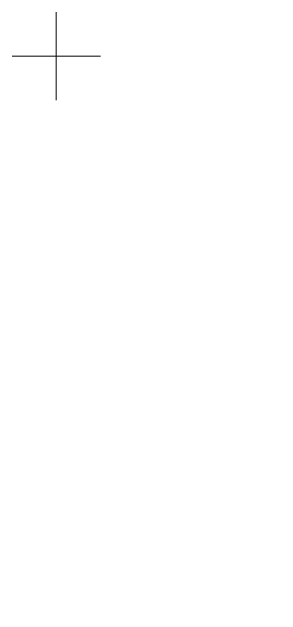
# Model space of a CAD drawing. Extents: x 1098675 to 1099684, y 381052 to 381453.
# Drawn here: x 1099148.5 to 1099157.63, y 381281.01 to 381301.5 of the extents above; entities that cross this region are included whole.
import ezdxf

# ---------------------------------------------------------------- set-up
doc = ezdxf.new("R2010")
doc.units = 0
doc.header["$MEASUREMENT"] = 0
doc.layers.add('ГП_БЛАГОУСТРОЙСТВО_озеленение', color=73, linetype='CONTINUOUS', lineweight=5)
doc.layers.add('Съемка', color=253, linetype='CONTINUOUS', lineweight=20)

# ---------------------------------------------------------------- blocks, each defined once
blk = doc.blocks.new('Съемка')
at = {"layer": 'Съемка', "color": 8, "linetype": 'Continuous', "lineweight": 20, "flags": 128}
for points in [[(1099150, 381301.5), (1099150, 381298.5)], [(1099148.5, 381300), (1099151.5, 381300)]]:
    blk.add_lwpolyline(points, dxfattribs=at)

msp = doc.modelspace()

# ---------------------------------------------------------------- block references
at = {"layer": 'Съемка', "color": 6, "lineweight": 30}
msp.add_blockref('Съемка', (0, 0), dxfattribs=at)

# ---------------------------------------------------------------- next in the draw order: hatches: boundary and pattern name
at = {"layer": 'ГП_БЛАГОУСТРОЙСТВО_озеленение', "linetype": 'Continuous'}
h = msp.add_hatch(dxfattribs=at)
h.set_pattern_fill('ANSI38', color=256, scale=3)
h.set_pattern_definition([(45, (248.8861, -117.7873), (-0.26516504294, 0.26516504294), []), (135, (248.8861, -117.7873), (-0.79549512883, 0.26516504294), [0.9375, -0.5625])])
h.paths.add_polyline_path([(1099155.165, 381170.672), (1099156.839, 381169.866), (1099218.493, 381297.768), (1099216.33, 381298.81)])
edge = h.paths.add_edge_path()
edge.add_arc((1099183.797, 381173.929), 12, 153.9905, 228.9341, ccw=False)
edge.add_line((1099173.013, 381179.191), (1099228.835, 381292.782))
edge.add_line((1099228.835, 381292.782), (1099226.59, 381293.872))
edge.add_line((1099226.59, 381293.872), (1099171.657, 381179.832))
edge.add_arc((1099183.794, 381173.929), 13.497, 154.0632, 236.4795)
edge.add_arc((1099183.794, 381173.929), 13.497, 236.4788, 244.5481)
edge.add_arc((1099045.954, 381235.282), 151.138, 330.88404, 331.44895)
edge.add_arc((1099181.96, 381171.053), 8.64, 225.5905, 247.9209, ccw=False)

doc.saveas('drawing.dxf')
